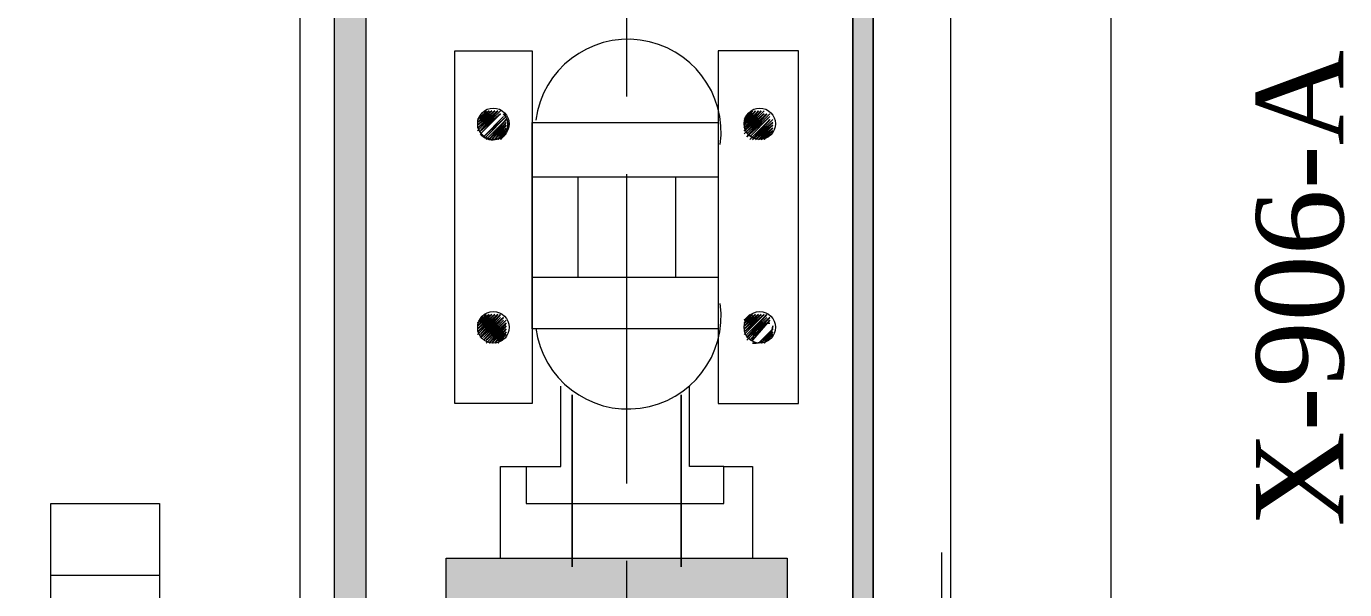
# Model space of a CAD drawing. Header units: inches. Extents: x 2602 to 127694, y 109 to 91908.
# Drawn here: x 20438 to 21947, y 28840 to 29485 of the extents above; entities that cross this region are included whole.
import ezdxf

# ---------------------------------------------------------------- set-up
doc = ezdxf.new("R2010")
doc.units = ezdxf.units.IN
doc.header["$MEASUREMENT"] = 0
doc.linetypes.add('PDF_IMPORT', pattern=[1, 0.8, -0.2])
doc.layers.add('PDF_Geometry', color=7, linetype='Continuous')
doc.layers.add('PDF_Solid Fills', color=7, linetype='Continuous', true_color=0x724639)
doc.layers.add('PDF_Text', color=230, linetype='Continuous', true_color=0xff007f)
doc.styles.add('PDF Times New Roman', font='times.ttf')

msp = doc.modelspace()

# ---------------------------------------------------------------- hatches: boundary and pattern name
at = {"layer": 'PDF_Solid Fills', "transparency": 33554559}
msp.add_hatch(color=1, dxfattribs=at).paths.add_polyline_path([(20921.9, 31674.3), (20692.3, 31674.3), (20692.3, 31621.8), (20790.7, 31621.8), (20790.7, 26724.5), (20692.3, 26724.5), (20692.3, 26672), (20921.9, 26672), (20921.9, 26724.5), (20826.8, 26724.5), (20826.8, 31621.8), (20921.9, 31621.8)])
at = {"layer": 'PDF_Solid Fills', "true_color": 0xb85b72, "transparency": 33554559}
msp.add_hatch(color=13, dxfattribs=at).paths.add_polyline_path([(21407.4, 30362.2), (21384.4, 30362.2), (21384.4, 28007.1), (21407.4, 28007.1)])
at = {"layer": 'PDF_Solid Fills', "true_color": 0x940070, "transparency": 33554559}
msp.add_hatch(color=224, dxfattribs=at).paths.add_polyline_path([(21309, 28876.3), (20918.7, 28876.3), (20918.7, 28823.8), (21309, 28823.8)])

# ---------------------------------------------------------------- linework, layer by layer
at = {"layer": 'PDF_Geometry', "color": 1, "lineweight": 0}
msp.add_lwpolyline([(20826.8, 31674.3), (20826.8, 26724.5), (20790.7, 26724.5), (20790.7, 31674.3)], dxfattribs=at)
at = {"layer": 'PDF_Geometry', "linetype": 'PDF_IMPORT', "lineweight": 0, "ltscale": 442.821168}
msp.add_lwpolyline([(21125.3, 31087.1), (21125.3, 27203.4)], dxfattribs=at)
at = {"layer": 'PDF_Geometry', "color": 13, "lineweight": 0, "true_color": 0xb85b5b}
msp.add_lwpolyline([(18986.6, 30703.4), (21679.6, 30703.4), (21679.6, 27787.3), (18986.6, 27787.3)], close=True, dxfattribs=at)
at = {"layer": 'PDF_Geometry', "color": 123, "lineweight": 0, "true_color": 0x5bb8b8}
msp.add_lwpolyline([(20751.4, 30362.2), (21496, 30362.2), (21496, 28007.1), (20751.4, 28007.1)], close=True, dxfattribs=at)
at = {"layer": 'PDF_Geometry', "color": 13, "lineweight": 0, "true_color": 0xb85b72}
for points in [[(21384.4, 28007.1), (21384.4, 30362.2)], [(21384.4, 28007.1), (21384.4, 30362.2)], [(21407.4, 28007.1), (21407.4, 30362.2)], [(21407.4, 28007.1), (21407.4, 30362.2)], [(20466, 28938.6), (20590.6, 28938.6), (20590.6, 28325.2), (20466, 28325.2)]]:
    msp.add_lwpolyline(points, close=True, dxfattribs=at)
for points in [[(21384.4, 30362.2), (21384.4, 28007.1)], [(21384.4, 30362.2), (21384.4, 28007.1)], [(21384.4, 30362.2), (21384.4, 28007.1)], [(21384.4, 30362.2), (21384.4, 28007.1)], [(20466, 28856.6), (20590.6, 28856.6)]]:
    msp.add_lwpolyline(points, dxfattribs=at)
at = {"layer": 'PDF_Geometry', "color": 224, "lineweight": 0, "true_color": 0x940070}
for points in [[(20928.5, 29456.9), (21017.1, 29456.9), (21017.1, 29053.4), (20928.5, 29053.4)], [(20928.5, 29456.9), (21017.1, 29456.9), (21017.1, 29053.4), (20928.5, 29053.4)], [(21322.1, 29456.9), (21230.3, 29456.9), (21230.3, 29053.4), (21322.1, 29053.4)], [(21322.1, 29456.9), (21230.3, 29456.9), (21230.3, 29053.4), (21322.1, 29053.4)], [(20971.1, 29388), (20954.7, 29371.6), (20971.1, 29388), (20954.7, 29371.6), (20971.1, 29388), (20954.7, 29371.6), (20971.1, 29388), (20954.7, 29371.6), (20971.1, 29388), (20954.7, 29371.6), (20971.1, 29388), (20954.7, 29371.6), (20971.1, 29388), (20954.7, 29371.6), (20971.1, 29388), (20954.7, 29374.9), (20971.1, 29388), (20954.7, 29374.9), (20967.9, 29388), (20954.7, 29374.9), (20967.9, 29388), (20954.7, 29374.9), (20967.9, 29388), (20954.7, 29374.9), (20967.9, 29388), (20954.7, 29374.9), (20967.9, 29388), (20954.7, 29374.9), (20967.9, 29388), (20954.7, 29374.9), (20967.9, 29388), (20954.7, 29374.9), (20967.9, 29388), (20954.7, 29374.9), (20967.9, 29388), (20954.7, 29374.9), (20967.9, 29388), (20954.7, 29374.9), (20967.9, 29388), (20954.7, 29374.9), (20967.9, 29388), (20954.7, 29374.9), (20971.1, 29388), (20954.7, 29374.9), (20971.1, 29388), (20954.7, 29371.6), (20971.1, 29388), (20954.7, 29371.6), (20971.1, 29388), (20954.7, 29371.6), (20971.1, 29388), (20954.7, 29371.6), (20971.1, 29388), (20954.7, 29371.6), (20971.1, 29388), (20954.7, 29371.6), (20971.1, 29388), (20954.7, 29371.6)], [(20954.7, 29371.6), (20974.4, 29388), (20954.7, 29371.6), (20974.4, 29388)], [(20954.7, 29365.1), (20977.7, 29388), (20954.7, 29365.1), (20977.7, 29388), (20954.7, 29365.1), (20977.7, 29388), (20954.7, 29365.1), (20977.7, 29388), (20954.7, 29365.1), (20977.7, 29388), (20954.7, 29368.3), (20977.7, 29388), (20954.7, 29368.3), (20977.7, 29388), (20954.7, 29368.3), (20974.4, 29388), (20954.7, 29368.3), (20974.4, 29388), (20954.7, 29368.3), (20974.4, 29388), (20954.7, 29368.3), (20974.4, 29388), (20954.7, 29368.3), (20974.4, 29388), (20954.7, 29368.3), (20974.4, 29388), (20954.7, 29368.3), (20974.4, 29388), (20954.7, 29368.3), (20974.4, 29388), (20954.7, 29368.3), (20974.4, 29388), (20954.7, 29368.3), (20974.4, 29388), (20954.7, 29368.3), (20974.4, 29388), (20954.7, 29368.3), (20974.4, 29388), (20954.7, 29368.3), (20974.4, 29388), (20954.7, 29368.3), (20974.4, 29388), (20954.7, 29368.3), (20974.4, 29388), (20954.7, 29368.3), (20974.4, 29388), (20954.7, 29368.3), (20974.4, 29388), (20954.7, 29368.3), (20977.7, 29388), (20954.7, 29368.3), (20977.7, 29388), (20954.7, 29368.3), (20977.7, 29388), (20954.7, 29365.1), (20977.7, 29388), (20954.7, 29365.1), (20977.7, 29388), (20954.7, 29365.1), (20977.7, 29388), (20954.7, 29365.1), (20977.7, 29388)], [(20954.7, 29371.6), (20974.4, 29388), (20954.7, 29371.6), (20974.4, 29388)], [(20964.6, 29388), (20958, 29378.2), (20964.6, 29388), (20958, 29378.2), (20964.6, 29388), (20958, 29378.2), (20964.6, 29384.7), (20958, 29378.2), (20964.6, 29384.7), (20958, 29381.5), (20961.3, 29384.7), (20958, 29381.5), (20961.3, 29384.7), (20958, 29381.5), (20961.3, 29384.7), (20958, 29381.5), (20964.6, 29384.7), (20958, 29378.2), (20964.6, 29384.7), (20958, 29378.2), (20964.6, 29388), (20958, 29378.2), (20964.6, 29388), (20958, 29378.2)], [(20981, 29388), (20958, 29365.1), (20977.7, 29388), (20958, 29365.1), (20977.7, 29388), (20958, 29365.1), (20977.7, 29388), (20958, 29365.1), (20977.7, 29388), (20958, 29365.1), (20977.7, 29388), (20958, 29365.1), (20977.7, 29388), (20958, 29365.1), (20977.7, 29388), (20958, 29365.1), (20977.7, 29388), (20958, 29365.1), (20977.7, 29388), (20958, 29365.1), (20977.7, 29388), (20958, 29365.1), (20977.7, 29388), (20958, 29365.1), (20977.7, 29388), (20958, 29365.1)], [(21259.8, 29378.2), (21269.6, 29388), (21259.8, 29378.2), (21269.6, 29388), (21259.8, 29378.2), (21269.6, 29388), (21259.8, 29378.2), (21269.6, 29388)], [(21259.8, 29374.9), (21269.6, 29388), (21259.8, 29374.9), (21272.9, 29388), (21259.8, 29374.9), (21272.9, 29388), (21259.8, 29374.9), (21272.9, 29388), (21259.8, 29374.9), (21272.9, 29388), (21259.8, 29374.9), (21272.9, 29388), (21259.8, 29374.9), (21272.9, 29388)], [(21276.2, 29388), (21259.8, 29368.3), (21276.2, 29388), (21259.8, 29368.3), (21276.2, 29388), (21259.8, 29371.6), (21276.2, 29388), (21259.8, 29371.6), (21276.2, 29388), (21259.8, 29371.6), (21276.2, 29388), (21259.8, 29371.6), (21276.2, 29388), (21259.8, 29371.6), (21276.2, 29388), (21259.8, 29371.6), (21276.2, 29388), (21259.8, 29371.6), (21276.2, 29388), (21259.8, 29371.6), (21272.9, 29388), (21259.8, 29371.6), (21272.9, 29388), (21259.8, 29371.6), (21272.9, 29388), (21259.8, 29371.6), (21276.2, 29388), (21259.8, 29371.6), (21276.2, 29388), (21259.8, 29371.6), (21276.2, 29388), (21259.8, 29371.6), (21276.2, 29388), (21259.8, 29371.6), (21276.2, 29388), (21259.8, 29371.6), (21276.2, 29388), (21259.8, 29371.6), (21276.2, 29388), (21259.8, 29371.6), (21276.2, 29388), (21259.8, 29368.3), (21276.2, 29388), (21259.8, 29368.3)], [(21259.8, 29368.3), (21279.5, 29388), (21259.8, 29368.3), (21279.5, 29388), (21259.8, 29368.3), (21279.5, 29388), (21259.8, 29368.3), (21279.5, 29388), (21259.8, 29368.3), (21279.5, 29388), (21259.8, 29368.3), (21279.5, 29388), (21259.8, 29368.3), (21279.5, 29388), (21259.8, 29368.3), (21279.5, 29388), (21259.8, 29368.3), (21279.5, 29388)], [(21282.8, 29388), (21259.8, 29365.1), (21282.8, 29388), (21259.8, 29365.1), (21282.8, 29388), (21259.8, 29365.1), (21282.8, 29388), (21259.8, 29365.1), (21282.8, 29388), (21259.8, 29365.1), (21282.8, 29388), (21259.8, 29365.1), (21282.8, 29388), (21259.8, 29365.1), (21282.8, 29388), (21259.8, 29365.1), (21282.8, 29388), (21259.8, 29365.1), (21279.5, 29388), (21259.8, 29365.1), (21279.5, 29388), (21259.8, 29365.1), (21279.5, 29388), (21259.8, 29365.1), (21279.5, 29388), (21259.8, 29365.1), (21279.5, 29388), (21259.8, 29365.1), (21282.8, 29388), (21259.8, 29365.1), (21282.8, 29388), (21259.8, 29365.1), (21282.8, 29388), (21259.8, 29365.1), (21282.8, 29388), (21259.8, 29365.1), (21282.8, 29388), (21259.8, 29365.1), (21282.8, 29388), (21259.8, 29365.1), (21282.8, 29388), (21259.8, 29365.1), (21282.8, 29388), (21259.8, 29365.1)], [(21259.8, 29378.2), (21269.6, 29388), (21259.8, 29378.2), (21269.6, 29388), (21259.8, 29378.2), (21269.6, 29388), (21259.8, 29378.2), (21269.6, 29388)], [(21259.8, 29374.9), (21269.6, 29388), (21259.8, 29374.9), (21272.9, 29388), (21259.8, 29374.9), (21272.9, 29388), (21259.8, 29374.9), (21272.9, 29388), (21259.8, 29374.9), (21272.9, 29388), (21259.8, 29374.9), (21272.9, 29388), (21259.8, 29374.9), (21272.9, 29388)], [(21259.8, 29368.3), (21279.5, 29388), (21259.8, 29368.3), (21279.5, 29388), (21259.8, 29368.3), (21279.5, 29388), (21259.8, 29368.3), (21279.5, 29388), (21259.8, 29368.3), (21279.5, 29388), (21259.8, 29368.3), (21279.5, 29388), (21259.8, 29368.3), (21279.5, 29388), (21259.8, 29368.3), (21279.5, 29388), (21259.8, 29368.3), (21279.5, 29388)], [(20958, 29365.1), (20981, 29384.7), (20958, 29365.1), (20981, 29384.7)], [(20981, 29384.7), (20958, 29361.8), (20981, 29384.7), (20958, 29361.8), (20981, 29384.7), (20958, 29361.8), (20981, 29384.7), (20958, 29361.8), (20981, 29384.7), (20958, 29361.8), (20981, 29384.7), (20958, 29361.8), (20981, 29384.7), (20958, 29361.8), (20981, 29384.7), (20958, 29361.8), (20981, 29384.7), (20958, 29361.8), (20981, 29384.7), (20958, 29361.8), (20981, 29384.7), (20958, 29361.8), (20981, 29384.7), (20958, 29361.8), (20981, 29384.7), (20958, 29361.8), (20981, 29384.7), (20958, 29361.8), (20981, 29384.7), (20958, 29361.8), (20981, 29384.7), (20958, 29361.8), (20981, 29384.7), (20958, 29361.8), (20981, 29384.7), (20958, 29361.8), (20981, 29384.7), (20958, 29361.8), (20981, 29384.7), (20958, 29361.8), (20981, 29384.7), (20958, 29361.8), (20981, 29384.7), (20958, 29361.8), (20981, 29384.7), (20958, 29361.8), (20981, 29384.7), (20958, 29361.8), (20981, 29384.7), (20958, 29361.8)], [(20958, 29365.1), (20981, 29384.7), (20958, 29365.1), (20981, 29384.7)], [(20984.3, 29381.5), (20961.3, 29358.5), (20984.3, 29381.5), (20961.3, 29358.5), (20984.3, 29381.5), (20961.3, 29358.5), (20984.3, 29381.5), (20961.3, 29358.5), (20984.3, 29381.5), (20961.3, 29358.5), (20984.3, 29381.5), (20961.3, 29358.5), (20984.3, 29381.5), (20961.3, 29358.5), (20984.3, 29381.5), (20961.3, 29358.5), (20984.3, 29381.5), (20961.3, 29358.5), (20984.3, 29381.5), (20961.3, 29358.5), (20984.3, 29381.5), (20961.3, 29358.5), (20984.3, 29381.5), (20961.3, 29358.5), (20984.3, 29381.5), (20961.3, 29358.5), (20984.3, 29381.5), (20961.3, 29358.5), (20984.3, 29381.5), (20961.3, 29358.5), (20984.3, 29381.5), (20961.3, 29358.5), (20984.3, 29381.5), (20961.3, 29358.5), (20984.3, 29381.5), (20961.3, 29358.5), (20984.3, 29381.5), (20961.3, 29358.5), (20984.3, 29381.5), (20961.3, 29358.5), (20984.3, 29381.5), (20961.3, 29358.5), (20984.3, 29381.5), (20961.3, 29358.5), (20984.3, 29381.5), (20961.3, 29358.5)], [(20961.3, 29358.5), (20987.5, 29381.5), (20961.3, 29358.5), (20987.5, 29381.5)], [(20961.3, 29358.5), (20987.5, 29381.5), (20961.3, 29358.5), (20987.5, 29381.5)], [(20964.6, 29358.5), (20987.5, 29381.5), (20964.6, 29358.5), (20987.5, 29381.5), (20964.6, 29358.5), (20987.5, 29381.5)], [(20964.6, 29358.5), (20987.5, 29381.5), (20964.6, 29358.5), (20987.5, 29381.5), (20964.6, 29358.5), (20987.5, 29381.5)], [(20964.6, 29355.2), (20987.5, 29378.2), (20964.6, 29355.2), (20987.5, 29378.2), (20964.6, 29355.2), (20987.5, 29378.2), (20964.6, 29355.2), (20987.5, 29378.2), (20964.6, 29355.2), (20987.5, 29378.2), (20964.6, 29355.2), (20987.5, 29378.2), (20964.6, 29355.2), (20987.5, 29378.2), (20964.6, 29355.2), (20987.5, 29378.2), (20964.6, 29355.2), (20987.5, 29378.2), (20964.6, 29355.2), (20987.5, 29378.2), (20964.6, 29355.2), (20987.5, 29378.2)], [(20964.6, 29355.2), (20987.5, 29378.2), (20964.6, 29355.2), (20987.5, 29378.2), (20964.6, 29355.2), (20987.5, 29378.2), (20964.6, 29355.2), (20987.5, 29378.2), (20964.6, 29355.2), (20987.5, 29378.2), (20964.6, 29355.2), (20987.5, 29378.2), (20964.6, 29355.2), (20987.5, 29378.2), (20964.6, 29355.2), (20987.5, 29378.2), (20964.6, 29355.2), (20987.5, 29378.2), (20964.6, 29355.2), (20987.5, 29378.2), (20964.6, 29355.2), (20987.5, 29378.2)], [(20987.5, 29378.2), (20967.9, 29355.2), (20987.5, 29378.2), (20967.9, 29355.2), (20987.5, 29378.2), (20967.9, 29355.2), (20987.5, 29378.2), (20967.9, 29355.2), (20987.5, 29378.2), (20967.9, 29355.2)], [(20967.9, 29355.2), (20987.5, 29374.9), (20967.9, 29355.2), (20987.5, 29374.9), (20967.9, 29355.2), (20987.5, 29374.9), (20967.9, 29355.2), (20987.5, 29374.9), (20967.9, 29355.2), (20987.5, 29374.9), (20967.9, 29355.2), (20987.5, 29374.9), (20967.9, 29355.2), (20987.5, 29374.9), (20967.9, 29355.2), (20987.5, 29374.9), (20967.9, 29355.2), (20987.5, 29374.9)], [(20967.9, 29355.2), (20987.5, 29374.9), (20967.9, 29355.2), (20987.5, 29374.9), (20967.9, 29355.2), (20987.5, 29374.9), (20967.9, 29355.2), (20987.5, 29374.9), (20967.9, 29355.2), (20987.5, 29374.9), (20967.9, 29355.2), (20987.5, 29374.9), (20967.9, 29355.2), (20987.5, 29374.9), (20967.9, 29355.2), (20987.5, 29374.9), (20967.9, 29355.2), (20987.5, 29374.9)], [(20971.1, 29355.2), (20987.5, 29374.9), (20971.1, 29355.2), (20987.5, 29374.9), (20971.1, 29355.2), (20987.5, 29371.6), (20971.1, 29355.2), (20987.5, 29371.6), (20971.1, 29355.2), (20987.5, 29371.6), (20971.1, 29355.2), (20987.5, 29371.6), (20971.1, 29355.2), (20987.5, 29371.6), (20971.1, 29355.2), (20987.5, 29371.6), (20971.1, 29355.2), (20987.5, 29371.6), (20971.1, 29355.2), (20987.5, 29371.6)], [(20971.1, 29355.2), (20987.5, 29374.9), (20971.1, 29355.2), (20987.5, 29374.9), (20971.1, 29355.2), (20987.5, 29371.6), (20971.1, 29355.2), (20987.5, 29371.6), (20971.1, 29355.2), (20987.5, 29371.6), (20971.1, 29355.2), (20987.5, 29371.6), (20971.1, 29355.2), (20987.5, 29371.6), (20971.1, 29355.2), (20987.5, 29371.6), (20971.1, 29355.2), (20987.5, 29371.6), (20971.1, 29355.2), (20987.5, 29371.6)], [(20987.5, 29368.3), (20977.7, 29355.2), (20987.5, 29368.3), (20974.4, 29355.2), (20987.5, 29368.3), (20974.4, 29355.2), (20987.5, 29368.3), (20974.4, 29355.2), (20987.5, 29368.3), (20974.4, 29355.2), (20987.5, 29368.3), (20974.4, 29355.2), (20987.5, 29368.3), (20974.4, 29355.2), (20987.5, 29368.3), (20974.4, 29355.2), (20987.5, 29371.6), (20974.4, 29355.2), (20987.5, 29371.6), (20974.4, 29355.2), (20987.5, 29371.6), (20974.4, 29355.2), (20987.5, 29368.3), (20974.4, 29355.2), (20987.5, 29368.3), (20974.4, 29355.2), (20987.5, 29368.3), (20974.4, 29355.2), (20987.5, 29368.3), (20974.4, 29355.2), (20987.5, 29368.3), (20974.4, 29355.2), (20987.5, 29368.3), (20974.4, 29355.2), (20987.5, 29368.3), (20977.7, 29355.2)], [(21017.1, 29374.9), (21230.3, 29374.9), (21230.3, 29138.7), (21017.1, 29138.7)], [(21269.6, 29384.7), (21259.8, 29378.2), (21266.3, 29384.7), (21259.8, 29378.2), (21266.3, 29384.7), (21259.8, 29378.2)], [(21259.8, 29365.1), (21282.8, 29384.7), (21259.8, 29365.1), (21282.8, 29384.7)], [(21263.1, 29361.8), (21286, 29384.7), (21263.1, 29361.8), (21286, 29384.7), (21263.1, 29361.8), (21286, 29384.7), (21263.1, 29361.8), (21286, 29384.7), (21263.1, 29361.8), (21286, 29384.7), (21263.1, 29361.8), (21286, 29384.7), (21263.1, 29361.8), (21286, 29384.7), (21263.1, 29361.8), (21286, 29384.7), (21263.1, 29361.8), (21286, 29384.7), (21263.1, 29361.8), (21286, 29384.7), (21263.1, 29361.8), (21286, 29384.7), (21263.1, 29361.8), (21286, 29384.7), (21263.1, 29361.8), (21286, 29384.7), (21259.8, 29361.8), (21282.8, 29384.7), (21259.8, 29361.8), (21282.8, 29384.7), (21259.8, 29361.8), (21282.8, 29384.7), (21259.8, 29361.8), (21282.8, 29384.7), (21259.8, 29361.8), (21282.8, 29384.7), (21259.8, 29361.8), (21282.8, 29384.7), (21259.8, 29361.8), (21286, 29384.7), (21263.1, 29361.8), (21286, 29384.7), (21263.1, 29361.8), (21286, 29384.7), (21263.1, 29361.8), (21286, 29384.7), (21263.1, 29361.8), (21286, 29384.7), (21263.1, 29361.8), (21286, 29384.7), (21263.1, 29361.8), (21286, 29384.7), (21263.1, 29361.8), (21286, 29384.7), (21263.1, 29361.8), (21286, 29384.7), (21263.1, 29361.8), (21286, 29384.7), (21263.1, 29361.8), (21286, 29384.7), (21263.1, 29361.8), (21286, 29384.7), (21263.1, 29361.8), (21286, 29384.7)], [(21259.8, 29365.1), (21282.8, 29384.7), (21259.8, 29365.1), (21282.8, 29384.7)], [(21263.1, 29381.5), (21266.3, 29384.7), (21263.1, 29381.5), (21266.3, 29384.7)], [(21286, 29384.7), (21263.1, 29358.5), (21286, 29384.7), (21263.1, 29358.5), (21286, 29384.7), (21263.1, 29358.5), (21286, 29384.7), (21263.1, 29358.5), (21286, 29384.7), (21263.1, 29358.5), (21286, 29384.7), (21263.1, 29358.5), (21286, 29384.7), (21263.1, 29358.5)], [(21289.3, 29381.5), (21266.3, 29358.5), (21289.3, 29381.5), (21266.3, 29358.5), (21289.3, 29381.5), (21266.3, 29358.5), (21289.3, 29381.5), (21266.3, 29358.5), (21289.3, 29381.5), (21266.3, 29358.5), (21289.3, 29381.5), (21266.3, 29358.5), (21289.3, 29381.5), (21266.3, 29358.5), (21289.3, 29381.5), (21266.3, 29358.5), (21289.3, 29381.5), (21266.3, 29358.5), (21289.3, 29381.5), (21266.3, 29358.5), (21289.3, 29381.5), (21266.3, 29358.5), (21289.3, 29381.5), (21266.3, 29358.5), (21289.3, 29381.5), (21266.3, 29358.5), (21289.3, 29381.5), (21263.1, 29358.5), (21289.3, 29381.5), (21263.1, 29358.5), (21289.3, 29381.5), (21263.1, 29358.5), (21289.3, 29381.5), (21263.1, 29358.5), (21289.3, 29384.7), (21263.1, 29358.5), (21289.3, 29381.5), (21263.1, 29358.5), (21289.3, 29381.5), (21263.1, 29358.5), (21289.3, 29381.5), (21263.1, 29358.5), (21289.3, 29381.5), (21266.3, 29358.5), (21289.3, 29381.5), (21266.3, 29358.5), (21289.3, 29381.5), (21266.3, 29358.5), (21289.3, 29381.5), (21266.3, 29358.5), (21289.3, 29381.5), (21266.3, 29358.5), (21289.3, 29381.5), (21266.3, 29358.5), (21289.3, 29381.5), (21266.3, 29358.5), (21289.3, 29381.5), (21266.3, 29358.5), (21289.3, 29381.5), (21266.3, 29358.5), (21289.3, 29381.5), (21266.3, 29358.5), (21289.3, 29381.5), (21266.3, 29358.5), (21289.3, 29381.5), (21266.3, 29358.5), (21289.3, 29381.5), (21266.3, 29358.5)], [(21263.1, 29381.5), (21266.3, 29384.7), (21263.1, 29381.5), (21266.3, 29384.7)], [(21266.3, 29355.2), (21289.3, 29378.2), (21266.3, 29355.2), (21289.3, 29378.2), (21266.3, 29355.2), (21289.3, 29378.2)], [(21266.3, 29355.2), (21289.3, 29378.2), (21266.3, 29355.2), (21289.3, 29378.2), (21266.3, 29355.2), (21289.3, 29378.2)], [(21292.6, 29371.6), (21276.2, 29355.2), (21292.6, 29371.6), (21276.2, 29355.2), (21292.6, 29371.6), (21276.2, 29355.2), (21292.6, 29371.6), (21276.2, 29355.2), (21292.6, 29371.6), (21276.2, 29355.2), (21292.6, 29371.6), (21276.2, 29355.2), (21292.6, 29371.6), (21276.2, 29355.2), (21292.6, 29371.6), (21272.9, 29355.2), (21292.6, 29371.6), (21272.9, 29355.2), (21292.6, 29371.6), (21272.9, 29355.2), (21292.6, 29374.9), (21272.9, 29355.2), (21292.6, 29374.9), (21272.9, 29355.2), (21292.6, 29374.9), (21272.9, 29355.2), (21292.6, 29374.9), (21272.9, 29355.2), (21292.6, 29374.9), (21272.9, 29355.2), (21292.6, 29374.9), (21272.9, 29355.2), (21292.6, 29374.9), (21272.9, 29355.2), (21292.6, 29374.9), (21272.9, 29355.2), (21292.6, 29374.9), (21269.6, 29355.2), (21292.6, 29374.9), (21269.6, 29355.2), (21292.6, 29374.9), (21269.6, 29355.2), (21292.6, 29378.2), (21269.6, 29355.2), (21292.6, 29378.2), (21269.6, 29355.2), (21292.6, 29378.2), (21269.6, 29355.2), (21292.6, 29378.2), (21269.6, 29355.2), (21292.6, 29378.2), (21269.6, 29355.2), (21292.6, 29378.2), (21269.6, 29355.2), (21292.6, 29378.2), (21269.6, 29355.2), (21292.6, 29378.2), (21269.6, 29355.2), (21289.3, 29378.2), (21269.6, 29355.2), (21289.3, 29378.2), (21269.6, 29355.2), (21289.3, 29378.2), (21269.6, 29355.2), (21289.3, 29378.2), (21269.6, 29355.2), (21289.3, 29378.2), (21269.6, 29355.2), (21292.6, 29378.2), (21269.6, 29355.2), (21292.6, 29378.2), (21269.6, 29355.2), (21292.6, 29378.2), (21269.6, 29355.2), (21292.6, 29378.2), (21269.6, 29355.2), (21292.6, 29378.2), (21269.6, 29355.2), (21292.6, 29378.2), (21269.6, 29355.2), (21292.6, 29378.2), (21269.6, 29355.2), (21292.6, 29378.2), (21269.6, 29355.2), (21292.6, 29374.9), (21269.6, 29355.2), (21292.6, 29374.9), (21269.6, 29355.2), (21292.6, 29374.9), (21272.9, 29355.2), (21292.6, 29374.9), (21272.9, 29355.2), (21292.6, 29374.9), (21272.9, 29355.2), (21292.6, 29374.9), (21272.9, 29355.2), (21292.6, 29374.9), (21272.9, 29355.2), (21292.6, 29374.9), (21272.9, 29355.2), (21292.6, 29374.9), (21272.9, 29355.2), (21292.6, 29374.9), (21272.9, 29355.2), (21292.6, 29374.9), (21272.9, 29355.2), (21292.6, 29371.6), (21272.9, 29355.2), (21292.6, 29371.6), (21272.9, 29355.2), (21292.6, 29371.6), (21276.2, 29355.2), (21292.6, 29371.6), (21276.2, 29355.2), (21292.6, 29371.6), (21276.2, 29355.2), (21292.6, 29371.6), (21276.2, 29355.2), (21292.6, 29371.6), (21276.2, 29355.2), (21292.6, 29371.6), (21276.2, 29355.2), (21292.6, 29371.6), (21276.2, 29355.2)], [(20977.7, 29355.2), (20987.5, 29365.1), (20977.7, 29355.2), (20987.5, 29365.1), (20977.7, 29355.2), (20987.5, 29365.1), (20977.7, 29355.2), (20987.5, 29365.1), (20977.7, 29355.2), (20987.5, 29365.1)], [(20977.7, 29355.2), (20987.5, 29365.1), (20977.7, 29355.2), (20987.5, 29365.1), (20977.7, 29355.2), (20987.5, 29365.1), (20977.7, 29355.2), (20987.5, 29365.1), (20977.7, 29355.2), (20987.5, 29365.1)], [(20981, 29355.2), (20987.5, 29361.8), (20981, 29355.2), (20987.5, 29365.1), (20981, 29355.2), (20987.5, 29361.8)], [(20984.3, 29358.5), (20984.3, 29361.8), (20981, 29358.5), (20987.5, 29361.8), (20981, 29358.5), (20987.5, 29361.8), (20981, 29358.5), (20984.3, 29361.8)], [(21276.2, 29355.2), (21292.6, 29368.3), (21276.2, 29355.2), (21292.6, 29368.3)], [(21276.2, 29355.2), (21292.6, 29368.3), (21276.2, 29355.2), (21292.6, 29368.3)], [(21289.3, 29361.8), (21286, 29358.5), (21289.3, 29361.8), (21286, 29358.5), (21289.3, 29361.8), (21282.8, 29355.2), (21289.3, 29365.1), (21282.8, 29355.2), (21292.6, 29365.1), (21282.8, 29355.2), (21292.6, 29365.1), (21282.8, 29355.2), (21292.6, 29365.1), (21282.8, 29355.2), (21292.6, 29365.1), (21279.5, 29355.2), (21292.6, 29365.1), (21279.5, 29355.2), (21292.6, 29368.3), (21279.5, 29355.2), (21292.6, 29368.3), (21279.5, 29355.2), (21292.6, 29368.3), (21279.5, 29355.2), (21292.6, 29368.3), (21279.5, 29355.2), (21292.6, 29368.3), (21279.5, 29355.2), (21292.6, 29368.3), (21279.5, 29355.2), (21292.6, 29368.3), (21279.5, 29355.2), (21292.6, 29368.3), (21279.5, 29355.2), (21292.6, 29368.3), (21279.5, 29355.2), (21292.6, 29368.3), (21279.5, 29355.2), (21292.6, 29368.3), (21279.5, 29355.2), (21292.6, 29365.1), (21279.5, 29355.2), (21292.6, 29365.1), (21282.8, 29355.2), (21292.6, 29365.1), (21282.8, 29355.2), (21292.6, 29365.1), (21282.8, 29355.2), (21292.6, 29365.1), (21282.8, 29355.2), (21289.3, 29365.1), (21282.8, 29355.2), (21289.3, 29361.8), (21286, 29358.5), (21289.3, 29361.8), (21286, 29358.5)], [(20954.7, 29138.7), (20974.4, 29155.1), (20954.7, 29138.7), (20974.4, 29155.1), (20954.7, 29138.7), (20974.4, 29155.1), (20954.7, 29138.7), (20974.4, 29155.1), (20954.7, 29138.7), (20974.4, 29155.1), (20954.7, 29138.7), (20971.1, 29155.1), (20954.7, 29138.7), (20971.1, 29155.1), (20954.7, 29138.7), (20971.1, 29155.1), (20954.7, 29138.7), (20971.1, 29155.1), (20954.7, 29138.7), (20971.1, 29155.1), (20954.7, 29142), (20971.1, 29155.1), (20954.7, 29142), (20971.1, 29155.1), (20954.7, 29142), (20971.1, 29155.1), (20954.7, 29142), (20971.1, 29155.1), (20954.7, 29142), (20967.9, 29155.1), (20954.7, 29142), (20967.9, 29155.1), (20954.7, 29142), (20967.9, 29155.1), (20954.7, 29142), (20967.9, 29155.1), (20954.7, 29145.3), (20967.9, 29155.1), (20954.7, 29145.3), (20967.9, 29155.1), (20954.7, 29145.3), (20967.9, 29155.1), (20954.7, 29145.3), (20967.9, 29155.1), (20954.7, 29145.3), (20967.9, 29155.1), (20954.7, 29145.3), (20967.9, 29155.1), (20954.7, 29145.3), (20967.9, 29155.1), (20954.7, 29142), (20967.9, 29155.1), (20954.7, 29142), (20967.9, 29155.1), (20954.7, 29142), (20967.9, 29155.1), (20954.7, 29142), (20971.1, 29155.1), (20954.7, 29142), (20971.1, 29155.1), (20954.7, 29142), (20971.1, 29155.1), (20954.7, 29142), (20971.1, 29155.1), (20954.7, 29142), (20971.1, 29155.1), (20954.7, 29138.7), (20971.1, 29155.1), (20954.7, 29138.7), (20971.1, 29155.1), (20954.7, 29138.7), (20971.1, 29155.1), (20954.7, 29138.7), (20971.1, 29155.1), (20954.7, 29138.7), (20974.4, 29155.1), (20954.7, 29138.7), (20974.4, 29155.1), (20954.7, 29138.7), (20974.4, 29155.1), (20954.7, 29138.7), (20974.4, 29155.1), (20954.7, 29138.7), (20974.4, 29155.1)], [(20974.4, 29155.1), (20954.7, 29135.4), (20974.4, 29155.1), (20954.7, 29135.4), (20974.4, 29155.1), (20954.7, 29135.4), (20974.4, 29155.1), (20954.7, 29135.4), (20974.4, 29155.1), (20954.7, 29135.4), (20974.4, 29155.1), (20954.7, 29135.4), (20974.4, 29155.1), (20954.7, 29135.4), (20974.4, 29155.1), (20954.7, 29135.4), (20974.4, 29155.1), (20954.7, 29135.4), (20974.4, 29155.1), (20954.7, 29135.4), (20974.4, 29155.1), (20954.7, 29135.4)], [(20954.7, 29135.4), (20977.7, 29155.1), (20954.7, 29135.4), (20977.7, 29155.1), (20954.7, 29135.4), (20977.7, 29155.1), (20954.7, 29135.4), (20977.7, 29155.1), (20954.7, 29135.4), (20977.7, 29155.1), (20954.7, 29135.4), (20977.7, 29155.1)], [(20954.7, 29135.4), (20977.7, 29155.1), (20954.7, 29135.4), (20977.7, 29155.1), (20954.7, 29135.4), (20977.7, 29155.1), (20954.7, 29135.4), (20977.7, 29155.1), (20954.7, 29135.4), (20977.7, 29155.1), (20954.7, 29135.4), (20977.7, 29155.1)], [(20958, 29148.6), (20964.6, 29155.1), (20958, 29148.6), (20964.6, 29155.1)], [(20964.6, 29155.1), (20958, 29145.3), (20964.6, 29155.1), (20958, 29145.3), (20964.6, 29155.1), (20958, 29145.3), (20964.6, 29155.1), (20958, 29145.3), (20964.6, 29155.1), (20958, 29145.3)], [(20958, 29128.9), (20984.3, 29151.8), (20958, 29128.9), (20984.3, 29151.8), (20958, 29128.9), (20984.3, 29151.8), (20958, 29128.9), (20984.3, 29151.8), (20958, 29128.9), (20981, 29151.8), (20958, 29128.9), (20981, 29151.8), (20958, 29128.9), (20981, 29151.8), (20958, 29128.9), (20981, 29151.8), (20958, 29128.9), (20981, 29151.8), (20958, 29128.9), (20981, 29151.8), (20958, 29128.9), (20981, 29155.1), (20958, 29128.9), (20981, 29155.1), (20958, 29132.2), (20981, 29155.1), (20958, 29132.2), (20981, 29155.1), (20958, 29132.2), (20981, 29155.1), (20958, 29132.2), (20981, 29155.1), (20958, 29132.2), (20981, 29155.1), (20958, 29132.2), (20981, 29155.1), (20958, 29132.2), (20981, 29155.1), (20958, 29132.2), (20977.7, 29155.1), (20958, 29132.2), (20977.7, 29155.1), (20958, 29132.2), (20977.7, 29155.1), (20958, 29132.2), (20977.7, 29155.1), (20958, 29132.2), (20977.7, 29155.1), (20958, 29132.2), (20977.7, 29155.1), (20958, 29132.2), (20977.7, 29155.1), (20958, 29132.2), (20977.7, 29155.1), (20958, 29132.2), (20977.7, 29155.1), (20958, 29132.2), (20977.7, 29155.1), (20958, 29132.2), (20977.7, 29155.1), (20958, 29132.2), (20981, 29155.1), (20958, 29132.2), (20981, 29155.1), (20958, 29132.2), (20981, 29155.1), (20958, 29132.2), (20981, 29155.1), (20958, 29132.2), (20981, 29155.1), (20958, 29132.2), (20981, 29155.1), (20958, 29132.2), (20981, 29155.1), (20958, 29132.2), (20981, 29155.1), (20958, 29128.9), (20981, 29155.1), (20958, 29128.9), (20981, 29151.8), (20958, 29128.9), (20981, 29151.8), (20958, 29128.9), (20981, 29151.8), (20958, 29128.9), (20981, 29151.8), (20958, 29128.9), (20981, 29151.8), (20958, 29128.9), (20981, 29151.8), (20958, 29128.9), (20984.3, 29151.8), (20958, 29128.9), (20984.3, 29151.8), (20958, 29128.9), (20984.3, 29151.8), (20958, 29128.9), (20984.3, 29151.8)], [(20958, 29148.6), (20964.6, 29155.1), (20958, 29148.6), (20964.6, 29155.1)], [(20961.3, 29151.8), (20958, 29148.6), (20961.3, 29151.8), (20958, 29151.8), (20961.3, 29151.8), (20958, 29148.6)], [(20984.3, 29151.8), (20961.3, 29125.6), (20984.3, 29151.8), (20961.3, 29125.6), (20984.3, 29151.8), (20961.3, 29125.6), (20984.3, 29151.8), (20961.3, 29125.6), (20984.3, 29151.8), (20961.3, 29128.9), (20984.3, 29151.8), (20961.3, 29128.9), (20984.3, 29151.8), (20961.3, 29128.9), (20984.3, 29151.8), (20961.3, 29128.9), (20984.3, 29151.8), (20961.3, 29128.9), (20984.3, 29151.8), (20961.3, 29128.9), (20984.3, 29151.8), (20961.3, 29128.9), (20984.3, 29151.8), (20961.3, 29128.9), (20984.3, 29151.8), (20961.3, 29128.9), (20984.3, 29151.8), (20961.3, 29128.9), (20984.3, 29151.8), (20961.3, 29128.9), (20984.3, 29151.8), (20961.3, 29125.6), (20984.3, 29151.8), (20961.3, 29125.6), (20984.3, 29151.8), (20961.3, 29125.6), (20984.3, 29151.8), (20961.3, 29125.6)], [(20964.6, 29125.6), (20987.5, 29145.3), (20964.6, 29125.6), (20987.5, 29145.3), (20964.6, 29125.6), (20987.5, 29145.3), (20964.6, 29125.6), (20987.5, 29145.3), (20964.6, 29125.6), (20987.5, 29145.3), (20964.6, 29125.6), (20987.5, 29148.6), (20964.6, 29125.6), (20987.5, 29148.6), (20964.6, 29125.6), (20987.5, 29148.6), (20964.6, 29125.6), (20987.5, 29148.6), (20964.6, 29125.6), (20987.5, 29148.6), (20964.6, 29125.6), (20987.5, 29148.6), (20964.6, 29125.6), (20987.5, 29148.6), (20964.6, 29125.6), (20987.5, 29148.6), (20961.3, 29125.6), (20987.5, 29148.6), (20961.3, 29125.6), (20984.3, 29148.6), (20961.3, 29125.6), (20984.3, 29148.6), (20961.3, 29125.6), (20984.3, 29148.6), (20961.3, 29125.6), (20984.3, 29148.6), (20961.3, 29125.6), (20984.3, 29148.6), (20961.3, 29125.6), (20984.3, 29148.6), (20961.3, 29125.6), (20984.3, 29148.6), (20961.3, 29125.6), (20984.3, 29148.6), (20961.3, 29125.6), (20984.3, 29148.6), (20961.3, 29125.6), (20984.3, 29148.6), (20961.3, 29125.6), (20984.3, 29148.6), (20961.3, 29125.6), (20984.3, 29148.6), (20961.3, 29125.6), (20987.5, 29148.6), (20961.3, 29125.6), (20987.5, 29148.6), (20964.6, 29125.6), (20987.5, 29148.6), (20964.6, 29125.6), (20987.5, 29148.6), (20964.6, 29125.6), (20987.5, 29148.6), (20964.6, 29125.6), (20987.5, 29148.6), (20964.6, 29125.6), (20987.5, 29148.6), (20964.6, 29125.6), (20987.5, 29148.6), (20964.6, 29125.6), (20987.5, 29148.6), (20964.6, 29125.6), (20987.5, 29145.3), (20964.6, 29125.6), (20987.5, 29145.3), (20964.6, 29125.6), (20987.5, 29145.3), (20964.6, 29125.6), (20987.5, 29145.3), (20964.6, 29125.6), (20987.5, 29145.3)], [(20967.9, 29122.3), (20987.5, 29142), (20967.9, 29122.3), (20987.5, 29142), (20967.9, 29122.3), (20987.5, 29142), (20967.9, 29122.3), (20987.5, 29142), (20967.9, 29122.3), (20987.5, 29142), (20967.9, 29122.3), (20987.5, 29145.3), (20967.9, 29122.3), (20987.5, 29145.3), (20967.9, 29122.3), (20987.5, 29145.3), (20967.9, 29122.3), (20987.5, 29145.3), (20967.9, 29122.3), (20987.5, 29145.3), (20967.9, 29122.3), (20987.5, 29145.3), (20967.9, 29122.3), (20987.5, 29145.3), (20964.6, 29122.3), (20987.5, 29145.3), (20964.6, 29122.3), (20987.5, 29145.3), (20964.6, 29122.3), (20987.5, 29145.3), (20967.9, 29122.3), (20987.5, 29145.3), (20967.9, 29122.3), (20987.5, 29145.3), (20967.9, 29122.3), (20987.5, 29145.3), (20967.9, 29122.3), (20987.5, 29145.3), (20967.9, 29122.3), (20987.5, 29145.3), (20967.9, 29122.3), (20987.5, 29145.3), (20967.9, 29122.3), (20987.5, 29142), (20967.9, 29122.3), (20987.5, 29142), (20967.9, 29122.3), (20987.5, 29142), (20967.9, 29122.3), (20987.5, 29142), (20967.9, 29122.3), (20987.5, 29142)], [(21266.3, 29155.1), (21259.8, 29148.6), (21266.3, 29155.1), (21263.1, 29148.6), (21266.3, 29151.8), (21263.1, 29148.6), (21266.3, 29151.8), (21263.1, 29148.6), (21266.3, 29155.1), (21259.8, 29148.6)], [(21272.9, 29155.1), (21259.8, 29142), (21272.9, 29155.1), (21259.8, 29142), (21272.9, 29155.1), (21259.8, 29142), (21272.9, 29155.1), (21259.8, 29142), (21272.9, 29155.1), (21259.8, 29142), (21272.9, 29155.1), (21259.8, 29142), (21272.9, 29155.1), (21259.8, 29142), (21272.9, 29155.1), (21259.8, 29145.3), (21269.6, 29155.1), (21259.8, 29145.3), (21269.6, 29155.1), (21259.8, 29145.3), (21269.6, 29155.1), (21259.8, 29145.3), (21269.6, 29155.1), (21259.8, 29145.3), (21269.6, 29155.1), (21259.8, 29145.3), (21269.6, 29155.1), (21259.8, 29145.3), (21269.6, 29155.1), (21259.8, 29145.3), (21269.6, 29155.1), (21259.8, 29145.3), (21269.6, 29155.1), (21259.8, 29145.3), (21269.6, 29155.1), (21259.8, 29145.3), (21272.9, 29155.1), (21259.8, 29142), (21272.9, 29155.1), (21259.8, 29142), (21272.9, 29155.1), (21259.8, 29142), (21272.9, 29155.1), (21259.8, 29142), (21272.9, 29155.1), (21259.8, 29142), (21272.9, 29155.1), (21259.8, 29142), (21272.9, 29155.1), (21259.8, 29142)], [(21276.2, 29155.1), (21259.8, 29138.7), (21276.2, 29155.1), (21259.8, 29138.7), (21276.2, 29155.1), (21259.8, 29138.7), (21276.2, 29155.1), (21259.8, 29138.7), (21276.2, 29155.1), (21259.8, 29138.7), (21276.2, 29155.1), (21259.8, 29138.7), (21276.2, 29155.1), (21259.8, 29138.7), (21276.2, 29155.1), (21259.8, 29138.7), (21276.2, 29155.1), (21259.8, 29138.7), (21276.2, 29155.1), (21259.8, 29138.7), (21276.2, 29155.1), (21259.8, 29138.7), (21276.2, 29155.1), (21259.8, 29138.7), (21276.2, 29155.1), (21259.8, 29138.7), (21276.2, 29155.1), (21259.8, 29138.7), (21276.2, 29155.1), (21259.8, 29138.7), (21276.2, 29155.1), (21259.8, 29138.7), (21276.2, 29155.1), (21259.8, 29138.7)], [(21282.8, 29155.1), (21259.8, 29132.2), (21282.8, 29155.1), (21259.8, 29132.2), (21282.8, 29155.1), (21259.8, 29132.2), (21282.8, 29155.1), (21259.8, 29132.2), (21282.8, 29155.1), (21259.8, 29132.2), (21282.8, 29155.1), (21259.8, 29132.2), (21282.8, 29155.1), (21259.8, 29132.2), (21282.8, 29155.1), (21259.8, 29132.2), (21282.8, 29155.1), (21259.8, 29132.2), (21282.8, 29155.1), (21259.8, 29132.2), (21282.8, 29155.1), (21259.8, 29132.2), (21282.8, 29155.1), (21259.8, 29132.2), (21282.8, 29155.1), (21259.8, 29135.4), (21282.8, 29155.1), (21259.8, 29135.4), (21279.5, 29155.1), (21259.8, 29135.4), (21279.5, 29155.1), (21259.8, 29135.4), (21279.5, 29155.1), (21259.8, 29135.4), (21279.5, 29155.1), (21259.8, 29135.4), (21279.5, 29155.1), (21259.8, 29135.4), (21279.5, 29155.1), (21259.8, 29135.4), (21279.5, 29155.1), (21259.8, 29135.4), (21279.5, 29155.1), (21259.8, 29135.4), (21279.5, 29155.1), (21259.8, 29135.4), (21279.5, 29155.1), (21259.8, 29135.4), (21279.5, 29155.1), (21259.8, 29135.4), (21279.5, 29155.1), (21259.8, 29135.4), (21279.5, 29155.1), (21259.8, 29135.4), (21279.5, 29155.1), (21259.8, 29135.4), (21279.5, 29155.1), (21259.8, 29135.4), (21279.5, 29155.1), (21259.8, 29135.4), (21279.5, 29155.1), (21259.8, 29135.4), (21279.5, 29155.1), (21259.8, 29135.4), (21279.5, 29155.1), (21259.8, 29135.4), (21279.5, 29155.1), (21259.8, 29135.4), (21279.5, 29155.1), (21259.8, 29135.4), (21282.8, 29155.1), (21259.8, 29135.4), (21282.8, 29155.1), (21259.8, 29132.2), (21282.8, 29155.1), (21259.8, 29132.2), (21282.8, 29155.1), (21259.8, 29132.2), (21282.8, 29155.1), (21259.8, 29132.2), (21282.8, 29155.1), (21259.8, 29132.2), (21282.8, 29155.1), (21259.8, 29132.2), (21282.8, 29155.1), (21259.8, 29132.2), (21282.8, 29155.1), (21259.8, 29132.2), (21282.8, 29155.1), (21259.8, 29132.2), (21282.8, 29155.1), (21259.8, 29132.2), (21282.8, 29155.1), (21259.8, 29132.2), (21282.8, 29155.1), (21259.8, 29132.2)], [(21286, 29151.8), (21263.1, 29128.9), (21286, 29151.8), (21263.1, 29128.9), (21286, 29151.8), (21263.1, 29128.9), (21286, 29151.8), (21263.1, 29128.9), (21286, 29151.8), (21263.1, 29128.9), (21286, 29151.8), (21263.1, 29128.9), (21286, 29151.8), (21263.1, 29128.9), (21286, 29151.8), (21263.1, 29128.9), (21286, 29151.8), (21263.1, 29128.9), (21286, 29151.8), (21263.1, 29128.9), (21286, 29151.8), (21263.1, 29128.9), (21286, 29151.8), (21263.1, 29128.9), (21286, 29151.8), (21263.1, 29128.9), (21286, 29151.8), (21263.1, 29128.9), (21286, 29155.1), (21263.1, 29128.9), (21286, 29155.1), (21263.1, 29132.2), (21286, 29155.1), (21263.1, 29132.2), (21286, 29155.1), (21263.1, 29132.2), (21286, 29155.1), (21263.1, 29128.9), (21286, 29155.1), (21263.1, 29128.9), (21286, 29151.8), (21263.1, 29128.9), (21286, 29151.8), (21263.1, 29128.9), (21286, 29151.8), (21263.1, 29128.9), (21286, 29151.8), (21263.1, 29128.9), (21286, 29151.8), (21263.1, 29128.9), (21286, 29151.8), (21263.1, 29128.9), (21286, 29151.8), (21263.1, 29128.9), (21286, 29151.8), (21263.1, 29128.9), (21286, 29151.8), (21263.1, 29128.9), (21286, 29151.8), (21263.1, 29128.9), (21286, 29151.8), (21263.1, 29128.9), (21286, 29151.8), (21263.1, 29128.9), (21286, 29151.8), (21263.1, 29128.9)], [(21263.1, 29128.9), (21289.3, 29151.8), (21263.1, 29128.9), (21289.3, 29151.8)], [(21263.1, 29125.6), (21289.3, 29151.8), (21263.1, 29125.6), (21289.3, 29151.8)], [(21263.1, 29128.9), (21289.3, 29151.8), (21263.1, 29128.9), (21289.3, 29151.8)], [(21263.1, 29125.6), (21289.3, 29151.8), (21263.1, 29125.6), (21289.3, 29151.8)], [(21289.3, 29148.6), (21269.6, 29125.6), (21289.3, 29148.6), (21269.6, 29125.6), (21289.3, 29148.6), (21266.3, 29125.6), (21289.3, 29148.6), (21266.3, 29125.6), (21289.3, 29148.6), (21266.3, 29125.6), (21289.3, 29148.6), (21266.3, 29125.6), (21289.3, 29148.6), (21266.3, 29125.6), (21289.3, 29148.6), (21266.3, 29125.6), (21289.3, 29148.6), (21266.3, 29125.6), (21289.3, 29148.6), (21266.3, 29125.6), (21289.3, 29148.6), (21266.3, 29125.6), (21289.3, 29148.6), (21266.3, 29125.6), (21289.3, 29148.6), (21266.3, 29125.6), (21289.3, 29148.6), (21266.3, 29125.6), (21289.3, 29148.6), (21266.3, 29125.6), (21289.3, 29148.6), (21266.3, 29125.6), (21289.3, 29151.8), (21266.3, 29125.6), (21289.3, 29151.8), (21266.3, 29125.6), (21289.3, 29151.8), (21266.3, 29125.6), (21289.3, 29151.8), (21266.3, 29125.6), (21289.3, 29148.6), (21266.3, 29125.6), (21289.3, 29148.6), (21266.3, 29125.6), (21289.3, 29148.6), (21266.3, 29125.6), (21289.3, 29148.6), (21266.3, 29125.6), (21289.3, 29148.6), (21266.3, 29125.6), (21289.3, 29148.6), (21266.3, 29125.6), (21289.3, 29148.6), (21266.3, 29125.6), (21289.3, 29148.6), (21266.3, 29125.6), (21289.3, 29148.6), (21266.3, 29125.6), (21289.3, 29148.6), (21266.3, 29125.6), (21289.3, 29148.6), (21266.3, 29125.6), (21289.3, 29148.6), (21266.3, 29125.6), (21289.3, 29148.6), (21266.3, 29125.6), (21289.3, 29148.6), (21269.6, 29125.6), (21289.3, 29148.6), (21269.6, 29125.6)], [(20977.7, 29122.3), (20987.5, 29132.2), (20977.7, 29122.3), (20987.5, 29135.4), (20977.7, 29122.3), (20987.5, 29135.4), (20977.7, 29122.3), (20987.5, 29135.4), (20977.7, 29122.3), (20987.5, 29135.4), (20974.4, 29122.3), (20987.5, 29135.4), (20974.4, 29122.3), (20987.5, 29135.4), (20974.4, 29122.3), (20987.5, 29135.4), (20974.4, 29122.3), (20987.5, 29138.7), (20974.4, 29122.3), (20987.5, 29138.7), (20974.4, 29122.3), (20987.5, 29138.7), (20974.4, 29122.3), (20987.5, 29138.7), (20974.4, 29122.3), (20987.5, 29138.7), (20971.1, 29122.3), (20987.5, 29138.7), (20971.1, 29122.3), (20987.5, 29138.7), (20971.1, 29122.3), (20987.5, 29138.7), (20971.1, 29122.3), (20987.5, 29138.7), (20971.1, 29122.3), (20987.5, 29142), (20971.1, 29122.3), (20987.5, 29142), (20971.1, 29122.3), (20987.5, 29142), (20971.1, 29122.3), (20987.5, 29142), (20971.1, 29122.3), (20987.5, 29142), (20971.1, 29122.3), (20987.5, 29142), (20971.1, 29122.3), (20987.5, 29142), (20971.1, 29122.3), (20987.5, 29142), (20971.1, 29122.3), (20987.5, 29142), (20971.1, 29122.3), (20987.5, 29142), (20971.1, 29122.3), (20987.5, 29142), (20971.1, 29122.3), (20987.5, 29138.7), (20971.1, 29122.3), (20987.5, 29138.7), (20971.1, 29122.3), (20987.5, 29138.7), (20971.1, 29122.3), (20987.5, 29138.7), (20971.1, 29122.3), (20987.5, 29138.7), (20974.4, 29122.3), (20987.5, 29138.7), (20974.4, 29122.3), (20987.5, 29138.7), (20974.4, 29122.3), (20987.5, 29138.7), (20974.4, 29122.3), (20987.5, 29138.7), (20974.4, 29122.3), (20987.5, 29135.4), (20974.4, 29122.3), (20987.5, 29135.4), (20974.4, 29122.3), (20987.5, 29135.4), (20974.4, 29122.3), (20987.5, 29135.4), (20977.7, 29122.3), (20987.5, 29135.4), (20977.7, 29122.3), (20987.5, 29135.4), (20977.7, 29122.3), (20987.5, 29135.4), (20977.7, 29122.3), (20987.5, 29132.2)], [(20987.5, 29132.2), (20981, 29125.6), (20987.5, 29132.2), (20981, 29125.6), (20987.5, 29132.2), (20977.7, 29125.6), (20987.5, 29132.2), (20977.7, 29125.6), (20987.5, 29132.2), (20977.7, 29125.6), (20987.5, 29132.2), (20981, 29125.6), (20987.5, 29132.2), (20981, 29125.6)], [(20981, 29125.6), (20984.3, 29128.9), (20981, 29125.6), (20987.5, 29128.9), (20981, 29125.6), (20984.3, 29128.9)], [(21276.2, 29122.3), (21292.6, 29138.7), (21276.2, 29122.3), (21292.6, 29138.7), (21276.2, 29122.3), (21292.6, 29138.7), (21276.2, 29122.3), (21292.6, 29138.7), (21276.2, 29122.3), (21292.6, 29138.7), (21276.2, 29122.3), (21292.6, 29138.7), (21276.2, 29122.3), (21292.6, 29138.7), (21276.2, 29122.3), (21292.6, 29138.7)], [(21276.2, 29122.3), (21292.6, 29138.7), (21276.2, 29122.3), (21292.6, 29138.7), (21276.2, 29122.3), (21292.6, 29138.7), (21276.2, 29122.3), (21292.6, 29138.7), (21276.2, 29122.3), (21292.6, 29138.7), (21276.2, 29122.3), (21292.6, 29138.7), (21276.2, 29122.3), (21292.6, 29138.7), (21276.2, 29122.3), (21292.6, 29138.7)], [(21279.5, 29122.3), (21292.6, 29138.7), (21279.5, 29122.3), (21292.6, 29135.4), (21279.5, 29122.3), (21292.6, 29135.4), (21279.5, 29122.3), (21292.6, 29135.4), (21279.5, 29122.3), (21292.6, 29135.4), (21279.5, 29122.3), (21292.6, 29135.4), (21279.5, 29122.3), (21292.6, 29135.4)], [(21279.5, 29122.3), (21292.6, 29138.7), (21279.5, 29122.3), (21292.6, 29135.4), (21279.5, 29122.3), (21292.6, 29135.4), (21279.5, 29122.3), (21292.6, 29135.4), (21279.5, 29122.3), (21292.6, 29135.4), (21279.5, 29122.3), (21292.6, 29135.4), (21279.5, 29122.3), (21292.6, 29135.4)], [(21282.8, 29122.3), (21292.6, 29135.4), (21282.8, 29122.3), (21292.6, 29132.2)], [(21282.8, 29122.3), (21292.6, 29135.4), (21282.8, 29122.3), (21292.6, 29132.2)], [(21292.6, 29132.2), (21282.8, 29125.6), (21292.6, 29132.2), (21282.8, 29125.6), (21292.6, 29132.2), (21282.8, 29125.6)], [(21282.8, 29125.6), (21289.3, 29132.2), (21282.8, 29125.6), (21289.3, 29132.2)], [(21282.8, 29125.6), (21289.3, 29132.2), (21282.8, 29125.6), (21289.3, 29132.2)], [(21286, 29125.6), (21289.3, 29128.9), (21286, 29125.6), (21289.3, 29128.9)], [(21286, 29125.6), (21289.3, 29128.9), (21286, 29125.6), (21289.3, 29128.9)], [(21063, 28866.5), (21063, 29063.3)], [(21187.6, 28866.5), (21187.6, 29063.3)], [(21187.6, 28866.5), (21187.6, 29063.3)], [(20918.7, 28876.3), (21309, 28876.3), (21309, 28823.8), (20918.7, 28823.8)]]:
    msp.add_lwpolyline(points, close=True, dxfattribs=at)
for points in [[(20954.7, 29378.2), (20967.9, 29388), (20954.7, 29378.2)], [(20954.7, 29378.2), (20967.9, 29388), (20954.7, 29378.2)], [(21017.1, 29312.6), (21230.3, 29312.6)], [(21069.5, 29312.6), (21069.5, 29197.8)], [(21181.1, 29312.6), (21181.1, 29197.8)], [(21017.1, 29197.8), (21230.3, 29197.8)], [(20954.7, 29132.2), (20977.7, 29155.1), (20954.7, 29132.2)], [(20954.7, 29132.2), (20977.7, 29155.1), (20954.7, 29132.2)], [(21259.8, 29148.6), (21269.6, 29155.1), (21259.8, 29148.6)], [(21259.8, 29142), (21276.2, 29155.1), (21259.8, 29142)], [(21259.8, 29138.7), (21279.5, 29155.1), (21259.8, 29138.7)], [(21259.8, 29148.6), (21269.6, 29155.1), (21259.8, 29148.6)], [(21259.8, 29142), (21276.2, 29155.1), (21259.8, 29142)], [(21259.8, 29138.7), (21279.5, 29155.1), (21259.8, 29138.7)], [(21263.1, 29151.8), (21263.1, 29151.8)], [(21263.1, 29151.8), (21263.1, 29151.8)], [(21010.5, 28981.3), (21049.9, 28981.3), (21049.9, 29073.1)], [(21236.8, 28981.3), (21197.5, 28981.3), (21197.5, 29073.1)], [(20981, 28876.3), (20981, 28981.3), (21010.5, 28981.3), (21010.5, 28938.6), (21118.7, 28938.6), (21128.6, 28938.6), (21236.8, 28938.6), (21236.8, 28981.3), (21269.6, 28981.3), (21269.6, 28876.3)]]:
    msp.add_lwpolyline(points, dxfattribs=at)
for points in [[(20958, 29361.8, 1.068886), (20984.3, 29384.7, -1.068886)], [(21289.3, 29145.3, 0.369924), (21269.6, 29125.6, -0.369924)], [(21269.6, 29122.3, 0.414214), (21292.6, 29142, -0.414214)]]:
    msp.add_lwpolyline(points, format="xyb", close=True, dxfattribs=at)
at = {"layer": 'PDF_Geometry', "linetype": 'PDF_IMPORT', "lineweight": 0, "ltscale": 246.01176}
msp.add_lwpolyline([(21486.1, 28207.2), (21486.1, 28882.9)], dxfattribs=at)
at = {"layer": 'PDF_Geometry', "color": 224, "lineweight": 0, "true_color": 0x940070}
for centre in [(20972.8, 29373.3), (20972.8, 29373.3), (21277.8, 29373.3), (21277.8, 29373.3), (20972.8, 29140.4), (20972.8, 29140.4), (21277.8, 29140.4), (21277.8, 29140.4)]:
    msp.add_circle(centre, 18, dxfattribs=at)
for centre, start, end in [((21126.9, 29363.4), 352.4682, 172.4679), ((21126.9, 29153.5), 187.5321, 7.5318)]:
    msp.add_arc(centre, 106.6, start, end, dxfattribs=at)

# ---------------------------------------------------------------- texts
at = {"layer": 'PDF_Text', "color": 32, "true_color": 0xdd6d00, "insert": (21947.4, 28912.4), "char_height": 100, "attachment_point": 7, "rotation": 90, "style": 'PDF Times New Roman'}
msp.add_mtext('X-906-A', dxfattribs=at)

doc.saveas('drawing.dxf')
